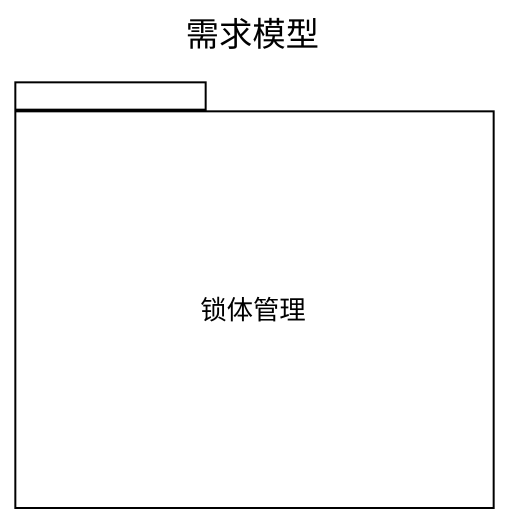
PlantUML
@startuml
title 需求模型
package 锁体管理 {
}
@enduml
